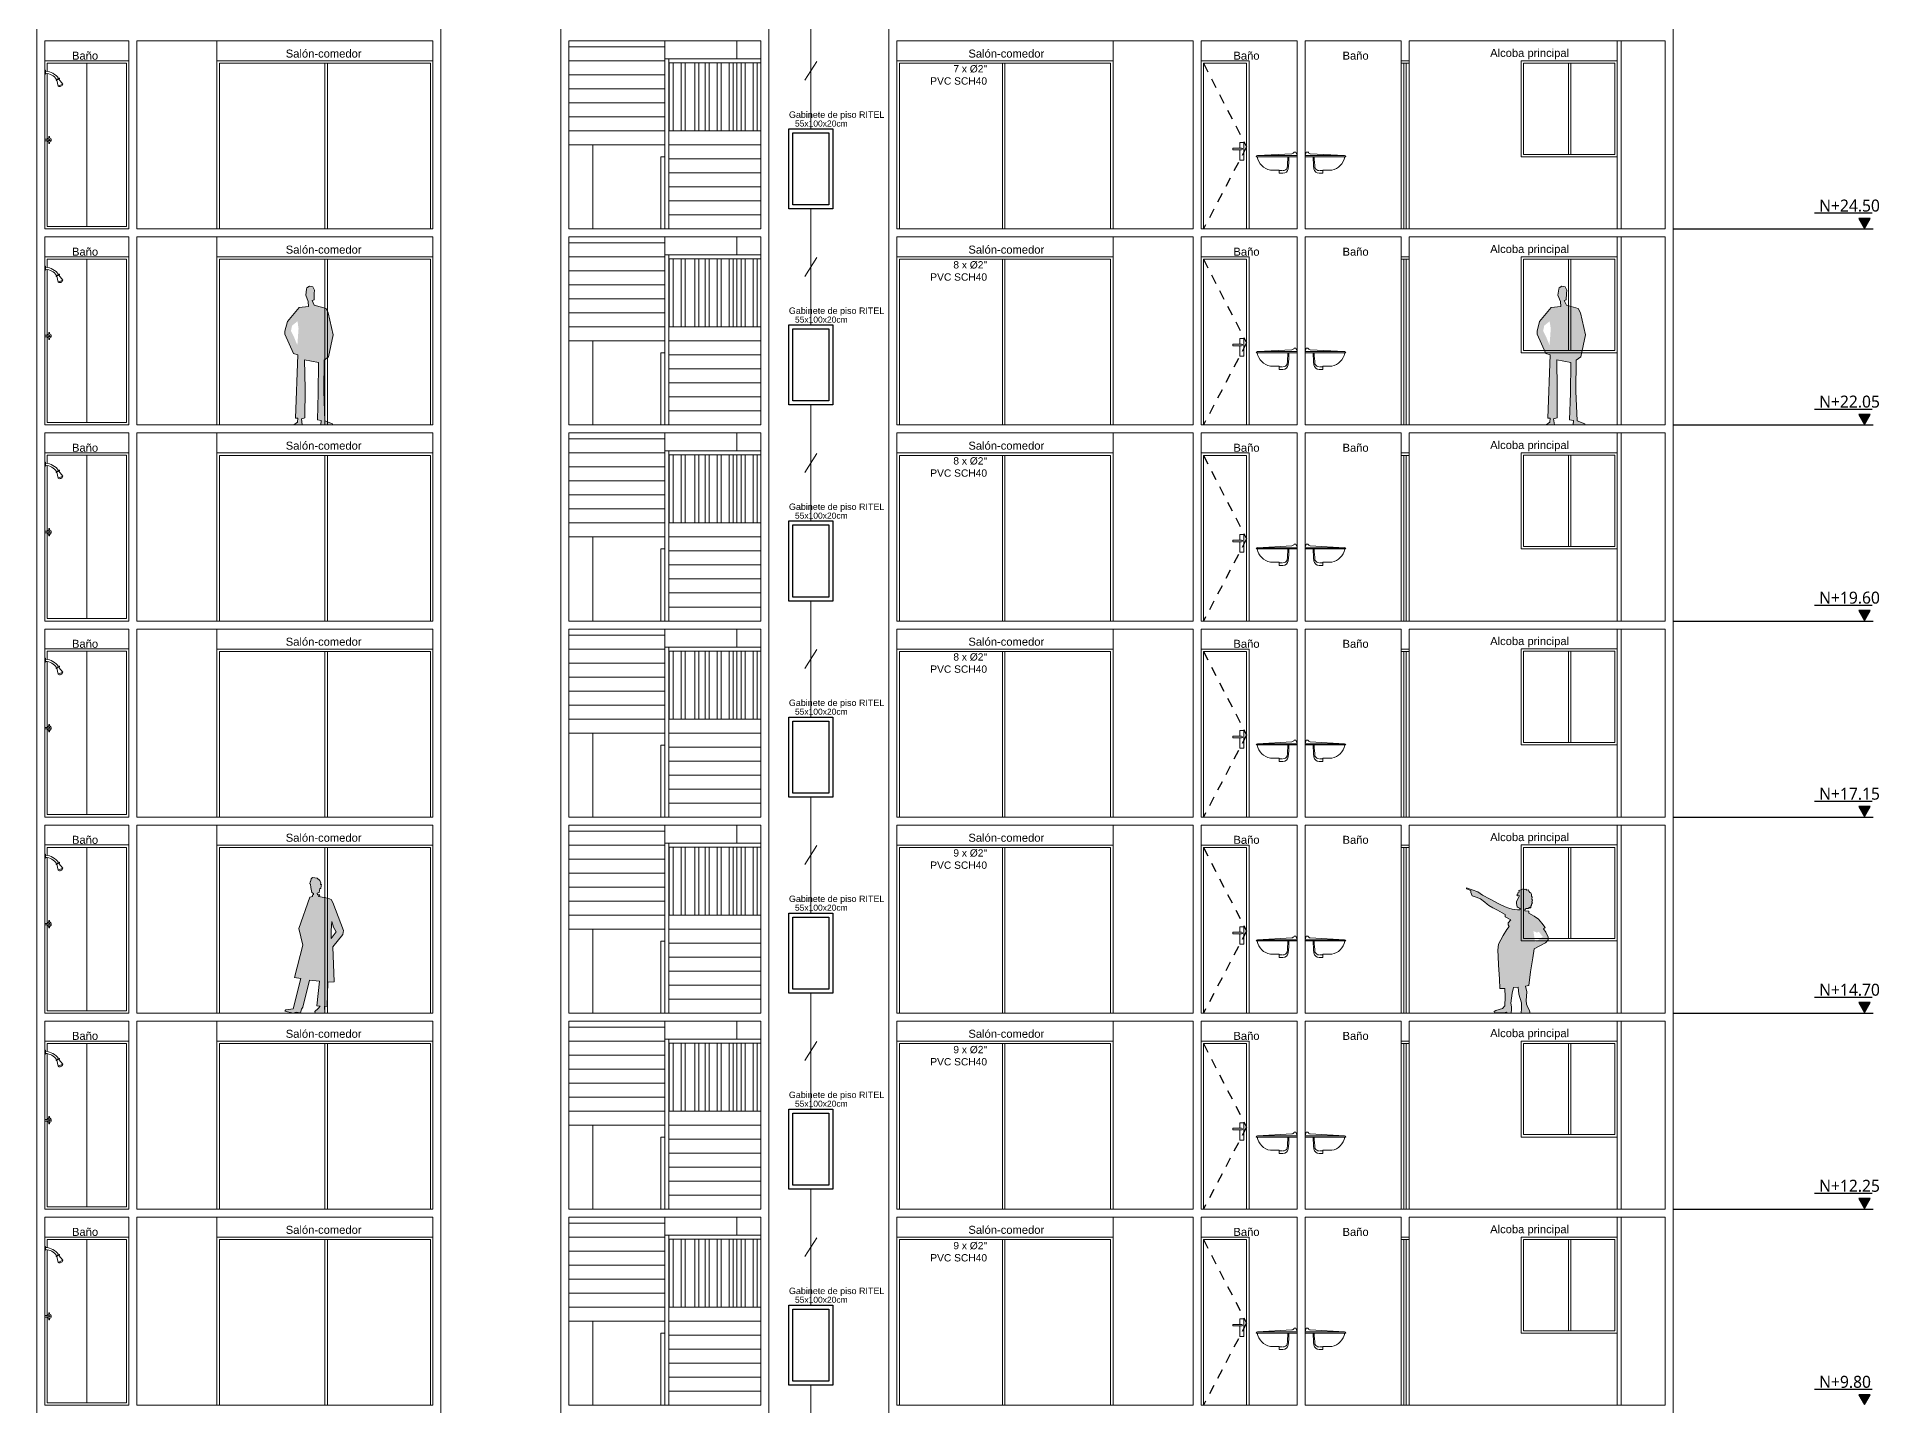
# Model space of a CAD drawing. Header units: metres. Extents: x 0 to 570, y -16 to 122.
# Drawn here: x 246.35 to 269.37, y 7.98 to 25.08 of the extents above; entities that cross this region are included whole.
import ezdxf

# ---------------------------------------------------------------- set-up
doc = ezdxf.new("R2010")
doc.units = ezdxf.units.M
doc.linetypes.add('ACAD_ISO02W100', pattern=[15, 12, -3])
for name, color, linetype, lineweight in [('ARQ-HATCH', 7, 'Continuous', 9), ('PRIMER PLANO', 252, 'Continuous', 9), ('PUERTAS Y VENTANAS EN FACHADA', 252, 'Continuous', 9), ('RITEL RED INTERNA', 1, 'Continuous', 13), ('SEGUNDO PLANO', 252, 'Continuous', 9), ('TERCER PLANO', 251, 'Continuous', 9)]:
    doc.layers.add(name, color=color, linetype=linetype, lineweight=lineweight)
for name, color, linetype in [('ARQ-PROYECCIONES', 252, 'ACAD_ISO02W100'), ('ARQ-TEXTO', 7, 'Continuous'), ('RITEL GABINETES', 30, 'Continuous')]:
    doc.layers.add(name, color=color, linetype=linetype)
doc.styles.add('diseño', font='segoeuil.ttf')
doc.styles.get("Standard").update_dxf_attribs({"font": 'arial.ttf'})

# ---------------------------------------------------------------- blocks, each defined once
blk = doc.blocks.new('medio pasamanos')
at = {"layer": 'TERCER PLANO', "linetype": 'ByBlock'}
for p, q in [((202.591, 25.651), (201.441, 25.651)), ((202.591, 25.601), (201.441, 25.601)), ((201.445, 25.601), (201.445, 24.751)), ((201.495, 25.601), (201.495, 24.751)), ((201.495, 25.601), (201.495, 24.751)), ((201.595, 25.601), (201.595, 24.751)), ((201.595, 25.601), (201.595, 24.751)), ((201.645, 25.601), (201.645, 24.751)), ((201.645, 25.601), (201.645, 24.751)), ((201.765, 25.601), (201.765, 24.751)), ((201.815, 25.601), (201.815, 24.751)), ((201.895, 25.601), (201.895, 24.751)), ((201.945, 25.601), (201.945, 24.751)), ((202.045, 25.601), (202.045, 24.751)), ((202.095, 25.601), (202.095, 24.751)), ((202.195, 25.601), (202.195, 24.751)), ((202.245, 25.601), (202.245, 24.751)), ((202.345, 25.601), (202.345, 24.751)), ((202.395, 25.601), (202.395, 24.751)), ((202.495, 25.601), (202.495, 24.751)), ((202.545, 25.601), (202.545, 24.751))]:
    blk.add_line(p, q, dxfattribs=at)
blk = doc.blocks.new('lavamanos alzado')
at = {"layer": 'PRIMER PLANO'}
for p, q in [((179.801, 11.135), (179.814, 11.175)), ((180.295, 11.13), (179.801, 11.13)), ((179.801, 11.115), (180.312, 11.115)), ((179.814, 11.175), (179.838, 11.175)), ((179.867, 11.154), (180.295, 11.13)), ((179.979, 10.909), (180.023, 10.909)), ((179.985, 10.942), (180.016, 10.942)), ((180.023, 10.949), (180.133, 10.949)), ((180.023, 10.909), (180.023, 10.949))]:
    blk.add_line(p, q, dxfattribs=at)
for centre, radius, start, end in [((179.87, 11.189), 0.0351, 202.9474, 264.0532), ((181.702, 11.143), 1.8, 180.911, 185.6488), ((181.173, 11.127), 1.257, 180.5697, 186.941), ((180.099, 11.147), 0.201, 279.9809, 350.7953), ((180.292, 11.11), 0.0209, 14.2376, 83.0687), ((179.978, 10.977), 0.0679, 189.2426, 270.4454), ((179.975, 10.996), 0.0536, 202.1657, 273.7914)]:
    blk.add_arc(centre, radius, start, end, dxfattribs=at)
blk = doc.blocks.new('puerta baño')
at = {"layer": 'ARQ-PROYECCIONES', "ltscale": 0.01, "elevation": -0.07}
blk.add_lwpolyline([(178.67, 19.113), (179.21, 18.068), (178.67, 17.043)], dxfattribs=at)
at = {"layer": 'PUERTAS Y VENTANAS EN FACHADA', "linetype": 'ByBlock', "elevation": -0.07}
for points in [[(179.24, 17.043), (179.24, 19.143), (178.64, 19.143), (178.64, 17.043)], [(179.21, 17.043), (179.21, 19.113), (178.67, 19.113), (178.67, 17.043)], [(179.177, 17.903), (179.177, 18.123), (179.127, 18.123), (179.127, 18.053)], [(179.127, 18.033), (179.127, 17.903), (179.177, 17.903)]]:
    blk.add_lwpolyline(points, dxfattribs=at)
blk.add_lwpolyline([(179.147, 18.053), (179.037, 18.053), (179.037, 18.033), (179.147, 18.033, 1), (179.147, 18.053)], format="xyb", dxfattribs=at)
blk = doc.blocks.new('VENTANAS HABITACIONES ALZADO')
at = {"layer": 'PUERTAS Y VENTANAS EN FACHADA'}
for p, q in [((153.567, 29.086), (153.567, 27.946)), ((153.597, 27.946), (153.597, 29.086))]:
    blk.add_line(p, q, dxfattribs=at)
at = {"layer": 'PUERTAS Y VENTANAS EN FACHADA', "linetype": 'ByBlock'}
blk.add_line((154.188, 27.916), (152.988, 27.916), dxfattribs=at)
at = {"layer": 'PUERTAS Y VENTANAS EN FACHADA'}
for points in [[(152.988, 29.116), (154.188, 29.116)], [(152.988, 27.916), (152.988, 29.116)], [(153.018, 29.086), (154.158, 29.086)], [(153.018, 29.086), (153.018, 27.946)], [(154.158, 29.086), (154.158, 27.946)], [(154.188, 29.116), (154.188, 27.916)], [(154.188, 27.916), (152.988, 27.916)], [(154.158, 27.946), (153.018, 27.946)]]:
    blk.add_lwpolyline(points, dxfattribs=at)
blk = doc.blocks.new('ventanal completo')
at = {"layer": 'PUERTAS Y VENTANAS EN FACHADA'}
for p, q in [((188.107, 17.773), (190.807, 17.773)), ((189.457, 17.743), (189.457, 15.673)), ((189.487, 15.673), (189.487, 17.743))]:
    blk.add_line(p, q, dxfattribs=at)
for points in [[(188.137, 15.673), (188.137, 17.743), (190.777, 17.743), (190.777, 15.673)], [(189.487, 15.673), (189.457, 15.673)]]:
    blk.add_lwpolyline(points, dxfattribs=at)
blk = doc.blocks.new('puerta en cortesasa')
at = {"layer": 'PRIMER PLANO'}
for points in [[(192.091, 25.571), (192.091, 25.541), (192.191, 25.541), (192.191, 25.571)], [(192.126, 25.541), (192.126, 23.471)], [(192.156, 25.541), (192.156, 23.471)]]:
    blk.add_lwpolyline(points, dxfattribs=at)
at = {"layer": 'SEGUNDO PLANO'}
for points in [[(192.091, 25.541), (192.091, 23.471)], [(192.191, 25.541), (192.191, 23.471)]]:
    blk.add_lwpolyline(points, dxfattribs=at)
blk = doc.blocks.new('ducha')
at = {"layer": 'PRIMER PLANO', "linetype": 'ByBlock'}
for p, q in [((312.201, 158.912), (312.211, 158.912)), ((312.201, 158.863), (312.201, 158.912)), ((311.988, 158.738), (312.036, 158.798)), ((312.044, 158.712), (311.988, 158.738)), ((312.027, 158.802), (312.068, 158.783)), ((312.031, 158.811), (312.072, 158.792)), ((312.059, 158.787), (312.044, 158.712)), ((312.201, 158.863), (312.211, 158.863)), ((312.161, 158.083), (312.151, 158.083)), ((312.151, 158.063), (312.151, 158.083)), ((312.151, 158.012), (312.151, 157.993)), ((312.161, 157.993), (312.151, 157.993)), ((312.161, 158.063), (312.161, 158.083)), ((312.161, 158.012), (312.161, 157.993)), ((312.18, 158.048), (312.211, 158.048)), ((312.18, 158.028), (312.211, 158.028))]:
    blk.add_line(p, q, dxfattribs=at)
for radius in [0.026, 0.01]:
    blk.add_circle((312.156, 158.038), radius, dxfattribs=at)
for centre, radius, start, end in [((312.216, 158.686), 0.214, 94.1758, 145.6108), ((312.025, 158.743), 0.0375, 188.871, 301.7753), ((312.286, 158.683), 0.286, 153.3163, 155.3231), ((312.214, 158.687), 0.186, 93.9088, 144.0367), ((312.286, 158.683), 0.241, 152.9407, 155.3231)]:
    blk.add_arc(centre, radius, start, end, dxfattribs=at)
at = {"layer": 'PUERTAS Y VENTANAS EN FACHADA'}
for points in [[(311.161, 159.028), (312.211, 159.028)], [(311.191, 158.998), (312.181, 158.998)], [(311.191, 158.998), (311.191, 156.957)], [(311.686, 158.998), (311.686, 156.957)], [(312.181, 158.998), (312.181, 158.897)], [(312.181, 158.87), (312.181, 156.957)], [(311.191, 156.957), (312.181, 156.957)]]:
    blk.add_lwpolyline(points, dxfattribs=at)
blk = doc.blocks.new('gabinete')
at = {"layer": 'RITEL GABINETES'}
for points in [[(151.12, 70.716), (151.67, 70.716), (151.67, 69.716), (151.12, 69.716)], [(151.17, 70.666), (151.62, 70.666), (151.62, 69.766), (151.17, 69.766)]]:
    blk.add_lwpolyline(points, close=True, dxfattribs=at)
at = {"layer": 'ARQ-TEXTO', "insert": (151.856, 70.821), "char_height": 0.0758, "attachment_point": 3}
blk.add_mtext_dynamic_manual_height_columns('\\A1;55x100x20cm', width=0.73495, gutter_width=7.742, heights=[0], dxfattribs=at)

msp = doc.modelspace()

# ---------------------------------------------------------------- hatches: boundary and pattern name
at = {"layer": 'ARQ-HATCH'}
h = msp.add_hatch(color=256, dxfattribs=at)
h.dxf.hatch_style = 1
h.paths.add_polyline_path([(249.99, 21.635), (249.962, 21.687), (249.816, 21.729), (249.788, 21.788), (249.813, 21.798), (249.816, 21.874), (249.819, 21.916), (249.799, 21.958), (249.757, 21.968), (249.723, 21.947), (249.719, 21.93), (249.708, 21.855), (249.74, 21.777), (249.743, 21.714), (249.625, 21.701), (249.479, 21.524), (249.448, 21.406), (249.448, 21.368), (249.556, 21.125), (249.611, 21.108), (249.582, 20.317), (249.611, 20.317), (249.606, 20.269), (249.562, 20.235), (249.665, 20.235), (249.655, 20.308), (249.699, 20.322), (249.701, 20.684), (249.694, 21.047), (249.868, 21.014), (249.865, 20.629), (249.855, 20.298), (249.903, 20.288), (249.899, 20.233), (250.049, 20.235), (250.045, 20.247), (249.947, 20.283), (249.934, 20.657), (249.937, 21.042), (249.993, 21.083), (250.052, 21.361)])
h.paths.add_polyline_path([(249.619, 21.437), (249.604, 21.229), (249.563, 21.33), (249.524, 21.409), (249.538, 21.475), (249.606, 21.529)], flags=16)
h = msp.add_hatch(color=256, dxfattribs=at)
h.dxf.hatch_style = 1
h.paths.add_polyline_path([(265.64, 21.635), (265.612, 21.687), (265.466, 21.729), (265.438, 21.788), (265.462, 21.798), (265.466, 21.874), (265.469, 21.916), (265.449, 21.958), (265.407, 21.968), (265.373, 21.947), (265.369, 21.93), (265.358, 21.855), (265.39, 21.777), (265.393, 21.714), (265.275, 21.701), (265.129, 21.524), (265.098, 21.406), (265.098, 21.368), (265.206, 21.125), (265.261, 21.108), (265.232, 20.317), (265.261, 20.317), (265.256, 20.269), (265.212, 20.235), (265.315, 20.235), (265.305, 20.308), (265.349, 20.322), (265.351, 20.684), (265.344, 21.047), (265.518, 21.014), (265.515, 20.629), (265.504, 20.298), (265.553, 20.288), (265.549, 20.233), (265.699, 20.235), (265.695, 20.247), (265.597, 20.283), (265.584, 20.657), (265.587, 21.042), (265.643, 21.083), (265.702, 21.361)])
h.paths.add_polyline_path([(265.269, 21.437), (265.254, 21.229), (265.213, 21.33), (265.174, 21.409), (265.188, 21.475), (265.255, 21.529)], flags=16)
h = msp.add_hatch(color=256, dxfattribs=at)
h.dxf.hatch_style = 1
h.paths.add_polyline_path([(249.568, 13.329), (249.646, 13.314), (249.551, 12.938), (249.459, 12.925), (249.448, 12.906), (249.553, 12.883), (249.59, 12.895), (249.643, 12.887), (249.654, 12.932), (249.673, 12.958), (249.755, 13.295), (249.879, 13.28), (249.849, 12.973), (249.89, 12.969), (249.864, 12.939), (249.822, 12.902), (249.826, 12.884), (249.923, 12.884), (249.946, 12.884), (249.942, 12.969), (249.976, 12.966), (249.983, 13.269), (250.062, 13.273), (250.047, 13.71), (250.174, 13.864), (250.182, 13.916), (250.047, 14.264), (250.025, 14.302), (249.984, 14.318), (249.869, 14.341), (249.883, 14.361), (249.856, 14.361), (249.853, 14.38), (249.876, 14.39), (249.886, 14.442), (249.899, 14.442), (249.902, 14.472), (249.905, 14.488), (249.892, 14.488), (249.896, 14.511), (249.886, 14.541), (249.85, 14.57), (249.794, 14.576), (249.786, 14.569), (249.778, 14.56), (249.77, 14.524), (249.763, 14.524), (249.76, 14.498), (249.767, 14.494), (249.774, 14.454), (249.785, 14.39), (249.806, 14.379), (249.804, 14.363), (249.795, 14.357), (249.794, 14.34), (249.758, 14.331), (249.624, 13.939), (249.673, 13.733)])
h.paths.add_polyline_path([(250.028, 13.814), (250.025, 13.915), (250.036, 14.027), (250.055, 13.956), (250.088, 13.9)], flags=16)
h = msp.add_hatch(color=256, dxfattribs=at)
h.dxf.hatch_style = 1
h.paths.add_polyline_path([(265.047, 13.574), (265.06, 13.684), (265.203, 13.763), (265.238, 13.798), (265.236, 13.832), (265.209, 13.894), (265.179, 13.934), (265.2, 13.951), (265.157, 14.008), (265.117, 14.057), (265.06, 14.096), (264.994, 14.131), (264.994, 14.158), (264.946, 14.162), (264.946, 14.174), (264.952, 14.188), (264.961, 14.189), (264.99, 14.19), (264.995, 14.203), (265.006, 14.208), (265.002, 14.194), (265.018, 14.2), (265.02, 14.218), (265.03, 14.231), (265.028, 14.243), (265.041, 14.261), (265.034, 14.275), (265.042, 14.293), (265.033, 14.307), (265.038, 14.33), (265.029, 14.343), (265.029, 14.366), (265.027, 14.363), (265.022, 14.386), (265.006, 14.39), (264.996, 14.405), (264.992, 14.423), (264.969, 14.419), (264.958, 14.433), (264.943, 14.427), (264.927, 14.435), (264.894, 14.422), (264.868, 14.415), (264.876, 14.393), (264.858, 14.386), (264.859, 14.37), (264.845, 14.359), (264.854, 14.347), (264.874, 14.354), (264.873, 14.339), (264.842, 14.278), (264.841, 14.251), (264.851, 14.21), (264.861, 14.201), (264.879, 14.196), (264.887, 14.186), (264.884, 14.172), (264.87, 14.175), (264.852, 14.172), (264.787, 14.182), (264.743, 14.196), (264.7, 14.213), (264.622, 14.247), (264.513, 14.306), (264.417, 14.355), (264.356, 14.4), (264.286, 14.425), (264.216, 14.448), (264.214, 14.436), (264.272, 14.416), (264.272, 14.391), (264.286, 14.348), (264.338, 14.333), (264.392, 14.312), (264.443, 14.271), (264.476, 14.244), (264.496, 14.227), (264.543, 14.2), (264.604, 14.168), (264.66, 14.135), (264.701, 14.114), (264.698, 14.085), (264.768, 14.049), (264.737, 14.009), (264.735, 13.986), (264.748, 13.966), (264.721, 13.928), (264.674, 13.851), (264.616, 13.745), (264.608, 13.671), (264.612, 13.592), (264.616, 13.486), (264.63, 13.306), (264.634, 13.189), (264.697, 13.189), (264.701, 13.087), (264.695, 12.973), (264.665, 12.942), (264.581, 12.916), (264.561, 12.904), (264.565, 12.887), (264.681, 12.885), (264.713, 12.895), (264.728, 12.884), (264.769, 12.884), (264.779, 12.912), (264.777, 12.962), (264.772, 13.008), (264.788, 13.131), (264.805, 13.202), (264.862, 13.206), (264.871, 13.118), (264.902, 13.012), (264.902, 12.929), (264.899, 12.895), (264.9, 12.883), (265.008, 12.883), (265.007, 12.899), (265, 12.925), (264.983, 12.953), (264.965, 12.995), (264.963, 13.042), (264.97, 13.15), (264.953, 13.22), (264.997, 13.228), (265.016, 13.399)])
h.paths.add_polyline_path([(265.072, 13.77), (265.052, 13.909), (265.095, 13.889), (265.121, 13.899), (265.169, 13.836)], flags=16)
at = {"layer": 'ARQ-TEXTO', "ltscale": 0.5}
h = msp.add_hatch(color=256, dxfattribs=at)
h.dxf.hatch_style = 1
h.paths.add_polyline_path([(269.191, 22.69), (269.262, 22.814), (269.119, 22.814)])
h = msp.add_hatch(color=256, dxfattribs=at)
h.dxf.hatch_style = 1
h.paths.add_polyline_path([(269.191, 20.24), (269.262, 20.364), (269.119, 20.364)])
h = msp.add_hatch(color=256, dxfattribs=at)
h.dxf.hatch_style = 1
h.paths.add_polyline_path([(269.191, 17.79), (269.262, 17.914), (269.119, 17.914)])
h = msp.add_hatch(color=256, dxfattribs=at)
h.dxf.hatch_style = 1
h.paths.add_polyline_path([(269.191, 15.34), (269.262, 15.464), (269.119, 15.464)])
h = msp.add_hatch(color=256, dxfattribs=at)
h.dxf.hatch_style = 1
h.paths.add_polyline_path([(269.191, 12.89), (269.262, 13.014), (269.119, 13.014)])
h = msp.add_hatch(color=256, dxfattribs=at)
h.dxf.hatch_style = 1
h.paths.add_polyline_path([(269.191, 10.44), (269.262, 10.564), (269.119, 10.564)])
h = msp.add_hatch(color=256, dxfattribs=at)
h.dxf.hatch_style = 1
h.paths.add_polyline_path([(269.191, 7.99), (269.262, 8.114), (269.119, 8.114)])

# ---------------------------------------------------------------- linework, layer by layer
for p, q in [((269.287, 22.878), (268.564, 22.878)), ((266.798, 22.683), (269.298, 22.683)), ((269.287, 20.428), (268.564, 20.428)), ((266.798, 20.233), (269.298, 20.233)), ((269.287, 17.978), (268.564, 17.978)), ((266.798, 17.783), (269.298, 17.783)), ((269.287, 15.528), (268.564, 15.528)), ((266.798, 15.333), (269.298, 15.333)), ((269.287, 13.078), (268.564, 13.078)), ((266.798, 12.883), (269.298, 12.883)), ((269.287, 10.628), (268.564, 10.628)), ((266.798, 10.433), (269.298, 10.433)), ((269.287, 8.178), (268.564, 8.178))]:
    msp.add_line(p, q, dxfattribs=at)
for points in [[(269.191, 22.69), (269.262, 22.814), (269.119, 22.814)], [(269.191, 20.24), (269.262, 20.364), (269.119, 20.364)], [(269.191, 17.79), (269.262, 17.914), (269.119, 17.914)], [(269.191, 15.34), (269.262, 15.464), (269.119, 15.464)], [(269.191, 12.89), (269.262, 13.014), (269.119, 13.014)], [(269.191, 10.44), (269.262, 10.564), (269.119, 10.564)], [(269.191, 7.99), (269.262, 8.114), (269.119, 8.114)]]:
    msp.add_lwpolyline(points, close=True, dxfattribs=at)
at = {"layer": 'PRIMER PLANO'}
for points in [[(266.698, -1.817), (266.798, -1.817), (266.798, 48.183), (266.698, 48.183), (266.698, 47.483), (257.098, 47.483), (257.098, 48.183), (255.398, 48.183)], [(246.348, 48.083), (246.348, -1.817), (246.448, -1.817), (246.448, 0.533), (247.498, 0.533), (247.498, -1.817), (247.598, -1.817), (247.598, 0.533), (251.298, 0.533), (251.298, -1.817), (251.398, -1.817), (251.398, 48.083)], [(252.898, 48.083), (252.898, -1.817), (252.998, -1.817), (252.998, 0.533), (255.398, 0.533), (255.398, -1.817), (255.498, -1.817), (255.498, -1.717), (255.498, 48.083)], [(256.998, 48.083), (256.998, -1.717), (256.998, -1.817), (257.098, -1.817), (257.098, 0.533), (260.798, 0.533), (260.798, -1.717), (260.798, -1.817), (260.898, -1.817), (260.898, 0.533), (262.098, 0.533), (262.098, 0.433), (262.098, 0.333), (262.098, -1.717), (262.098, -1.817), (262.198, -1.817), (262.198, 0.533), (263.398, 0.533), (263.398, 0.283), (263.498, 0.283), (263.498, 0.533), (266.698, 0.533), (266.698, -1.817), (266.798, -1.817)], [(266.698, 22.683), (266.698, 25.033), (263.498, 25.033), (263.498, 24.783), (263.398, 24.783), (263.398, 25.033), (262.198, 25.033), (262.198, 22.683), (266.698, 22.683)], [(266.098, 25.033), (266.098, 22.683)], [(266.148, 25.033), (266.148, 22.683)], [(266.698, 20.233), (266.698, 22.583), (263.498, 22.583), (263.498, 22.333), (263.398, 22.333), (263.398, 22.583), (262.198, 22.583), (262.198, 20.233), (266.698, 20.233)], [(266.098, 22.583), (266.098, 20.233)], [(266.148, 22.583), (266.148, 20.233)], [(266.698, 17.783), (266.698, 20.133), (263.498, 20.133), (263.498, 19.883), (263.398, 19.883), (263.398, 20.133), (262.198, 20.133), (262.198, 17.783), (266.698, 17.783)], [(266.098, 20.133), (266.098, 17.783)], [(266.148, 20.133), (266.148, 17.783)], [(266.698, 15.333), (266.698, 17.683), (263.498, 17.683), (263.498, 17.433), (263.398, 17.433), (263.398, 17.683), (262.198, 17.683), (262.198, 15.333), (266.698, 15.333)], [(266.098, 17.683), (266.098, 15.333)], [(266.148, 17.683), (266.148, 15.333)], [(266.698, 12.883), (266.698, 15.233), (263.498, 15.233), (263.498, 14.983), (263.398, 14.983), (263.398, 15.233), (262.198, 15.233), (262.198, 12.883), (266.698, 12.883)], [(266.098, 15.233), (266.098, 12.883)], [(266.148, 15.233), (266.148, 12.883)], [(266.698, 10.433), (266.698, 12.783), (263.498, 12.783), (263.498, 12.533), (263.398, 12.533), (263.398, 12.783), (262.198, 12.783), (262.198, 10.433), (266.698, 10.433)], [(266.098, 12.783), (266.098, 10.433)], [(266.148, 12.783), (266.148, 10.433)], [(266.698, 7.983), (266.698, 10.333), (263.498, 10.333), (263.498, 10.083), (263.398, 10.083), (263.398, 10.333), (262.198, 10.333), (262.198, 7.983), (266.698, 7.983)], [(266.098, 10.333), (266.098, 7.983)], [(266.148, 10.333), (266.148, 7.983)]]:
    msp.add_lwpolyline(points, dxfattribs=at)
for points in [[(247.498, 25.033), (246.448, 25.033), (246.448, 22.683), (247.498, 22.683)], [(251.298, 25.033), (247.598, 25.033), (247.598, 22.683), (251.298, 22.683)], [(252.998, 25.033), (255.398, 25.033), (255.398, 22.683), (252.998, 22.683)], [(260.798, 25.033), (257.098, 25.033), (257.098, 22.683), (260.798, 22.683)], [(262.098, 25.033), (260.898, 25.033), (260.898, 22.683), (262.098, 22.683)], [(247.498, 22.583), (246.448, 22.583), (246.448, 20.233), (247.498, 20.233)], [(251.298, 22.583), (247.598, 22.583), (247.598, 20.233), (251.298, 20.233)], [(252.998, 22.583), (255.398, 22.583), (255.398, 20.233), (252.998, 20.233)], [(260.798, 22.583), (257.098, 22.583), (257.098, 20.233), (260.798, 20.233)], [(262.098, 22.583), (260.898, 22.583), (260.898, 20.233), (262.098, 20.233)], [(249.757, 21.968), (249.799, 21.958), (249.819, 21.916), (249.816, 21.874), (249.813, 21.798), (249.788, 21.788), (249.816, 21.729), (249.962, 21.687), (249.99, 21.635), (250.052, 21.361), (249.993, 21.083), (249.937, 21.042), (249.934, 20.657), (249.947, 20.283), (250.045, 20.247), (250.049, 20.235), (249.899, 20.233), (249.903, 20.288), (249.855, 20.298), (249.865, 20.629), (249.868, 21.014), (249.694, 21.047), (249.701, 20.684), (249.699, 20.322), (249.655, 20.308), (249.665, 20.235), (249.562, 20.235), (249.606, 20.269), (249.611, 20.317), (249.582, 20.317), (249.611, 21.108), (249.556, 21.125), (249.448, 21.368), (249.448, 21.406), (249.479, 21.524), (249.625, 21.701), (249.743, 21.714), (249.74, 21.777), (249.708, 21.855), (249.719, 21.93), (249.723, 21.947)], [(265.407, 21.968), (265.449, 21.958), (265.469, 21.916), (265.466, 21.874), (265.462, 21.798), (265.438, 21.788), (265.466, 21.729), (265.612, 21.687), (265.64, 21.635), (265.702, 21.361), (265.643, 21.083), (265.587, 21.042), (265.584, 20.657), (265.597, 20.283), (265.695, 20.247), (265.699, 20.235), (265.549, 20.233), (265.553, 20.288), (265.504, 20.298), (265.515, 20.629), (265.518, 21.014), (265.344, 21.047), (265.351, 20.684), (265.349, 20.322), (265.305, 20.308), (265.315, 20.235), (265.212, 20.235), (265.256, 20.269), (265.261, 20.317), (265.232, 20.317), (265.261, 21.108), (265.206, 21.125), (265.098, 21.368), (265.098, 21.406), (265.129, 21.524), (265.275, 21.701), (265.393, 21.714), (265.39, 21.777), (265.358, 21.855), (265.369, 21.93), (265.373, 21.947)], [(247.498, 20.133), (246.448, 20.133), (246.448, 17.783), (247.498, 17.783)], [(251.298, 20.133), (247.598, 20.133), (247.598, 17.783), (251.298, 17.783)], [(252.998, 20.133), (255.398, 20.133), (255.398, 17.783), (252.998, 17.783)], [(260.798, 20.133), (257.098, 20.133), (257.098, 17.783), (260.798, 17.783)], [(262.098, 20.133), (260.898, 20.133), (260.898, 17.783), (262.098, 17.783)], [(247.498, 17.683), (246.448, 17.683), (246.448, 15.333), (247.498, 15.333)], [(251.298, 17.683), (247.598, 17.683), (247.598, 15.333), (251.298, 15.333)], [(252.998, 17.683), (255.398, 17.683), (255.398, 15.333), (252.998, 15.333)], [(260.798, 17.683), (257.098, 17.683), (257.098, 15.333), (260.798, 15.333)], [(262.098, 17.683), (260.898, 17.683), (260.898, 15.333), (262.098, 15.333)], [(247.498, 15.233), (246.448, 15.233), (246.448, 12.883), (247.498, 12.883)], [(251.298, 15.233), (247.598, 15.233), (247.598, 12.883), (251.298, 12.883)], [(252.998, 15.233), (255.398, 15.233), (255.398, 12.883), (252.998, 12.883)], [(260.798, 15.233), (257.098, 15.233), (257.098, 12.883), (260.798, 12.883)], [(262.098, 15.233), (260.898, 15.233), (260.898, 12.883), (262.098, 12.883)], [(249.89, 12.969), (249.849, 12.973), (249.879, 13.28), (249.755, 13.295), (249.673, 12.958), (249.654, 12.932), (249.643, 12.887), (249.59, 12.895), (249.553, 12.883), (249.448, 12.906), (249.459, 12.925), (249.551, 12.938), (249.646, 13.314), (249.568, 13.329), (249.673, 13.733), (249.624, 13.939), (249.758, 14.331), (249.794, 14.34), (249.795, 14.357), (249.804, 14.363), (249.806, 14.379), (249.785, 14.39), (249.774, 14.454), (249.767, 14.494), (249.76, 14.498), (249.763, 14.524), (249.77, 14.524), (249.778, 14.56), (249.786, 14.569), (249.794, 14.576), (249.85, 14.57), (249.886, 14.541), (249.896, 14.511), (249.892, 14.488), (249.905, 14.488), (249.902, 14.472), (249.899, 14.442), (249.886, 14.442), (249.876, 14.39), (249.853, 14.38), (249.856, 14.361), (249.883, 14.361), (249.869, 14.341), (249.984, 14.318), (250.025, 14.302), (250.047, 14.264), (250.182, 13.916), (250.174, 13.864), (250.047, 13.71), (250.062, 13.273), (249.983, 13.269), (249.976, 12.966), (249.942, 12.969), (249.946, 12.884), (249.923, 12.884), (249.826, 12.884), (249.822, 12.902), (249.864, 12.939)], [(264.874, 14.354), (264.873, 14.339), (264.842, 14.278), (264.841, 14.251), (264.851, 14.21), (264.861, 14.201), (264.879, 14.196), (264.887, 14.186), (264.884, 14.172), (264.87, 14.175), (264.852, 14.172), (264.787, 14.182), (264.743, 14.196), (264.7, 14.213), (264.622, 14.247), (264.513, 14.306), (264.417, 14.355), (264.356, 14.4), (264.286, 14.425), (264.216, 14.448), (264.214, 14.436), (264.272, 14.416), (264.272, 14.391), (264.286, 14.348), (264.338, 14.333), (264.392, 14.312), (264.443, 14.271), (264.476, 14.244), (264.496, 14.227), (264.543, 14.2), (264.604, 14.168), (264.66, 14.135), (264.701, 14.114), (264.698, 14.085), (264.768, 14.049), (264.737, 14.009), (264.735, 13.986), (264.748, 13.966), (264.721, 13.928), (264.674, 13.851), (264.616, 13.745), (264.608, 13.671), (264.612, 13.592), (264.616, 13.486), (264.63, 13.306), (264.634, 13.189), (264.697, 13.189), (264.701, 13.087), (264.695, 12.973), (264.665, 12.942), (264.581, 12.916), (264.561, 12.904), (264.565, 12.887), (264.681, 12.885), (264.713, 12.895), (264.728, 12.884), (264.769, 12.884), (264.779, 12.912), (264.777, 12.962), (264.772, 13.008), (264.788, 13.131), (264.805, 13.202), (264.862, 13.206), (264.871, 13.118), (264.902, 13.012), (264.902, 12.929), (264.899, 12.895), (264.9, 12.883), (265.008, 12.883), (265.007, 12.899), (265, 12.925), (264.983, 12.953), (264.965, 12.995), (264.963, 13.042), (264.97, 13.15), (264.953, 13.22), (264.997, 13.228), (265.016, 13.399), (265.047, 13.574), (265.06, 13.684), (265.203, 13.763), (265.238, 13.798), (265.236, 13.832), (265.209, 13.894), (265.179, 13.934), (265.2, 13.951), (265.157, 14.008), (265.117, 14.057), (265.06, 14.096), (264.994, 14.131), (264.994, 14.158), (264.946, 14.162), (264.946, 14.174), (264.952, 14.188), (264.961, 14.189), (264.99, 14.19), (264.995, 14.203), (265.006, 14.208), (265.002, 14.194), (265.018, 14.2), (265.02, 14.218), (265.03, 14.231), (265.028, 14.243), (265.041, 14.261), (265.034, 14.275), (265.042, 14.293), (265.033, 14.307), (265.038, 14.33), (265.029, 14.343), (265.029, 14.366), (265.027, 14.363), (265.022, 14.386), (265.006, 14.39), (264.996, 14.405), (264.992, 14.423), (264.969, 14.419), (264.958, 14.433), (264.943, 14.427), (264.927, 14.435), (264.894, 14.422), (264.868, 14.415), (264.876, 14.393), (264.858, 14.386), (264.859, 14.37), (264.845, 14.359), (264.854, 14.347), (264.874, 14.354)], [(250.055, 13.956), (250.088, 13.9), (250.028, 13.814), (250.025, 13.915), (250.036, 14.027)], [(247.498, 12.783), (246.448, 12.783), (246.448, 10.433), (247.498, 10.433)], [(251.298, 12.783), (247.598, 12.783), (247.598, 10.433), (251.298, 10.433)], [(252.998, 12.783), (255.398, 12.783), (255.398, 10.433), (252.998, 10.433)], [(260.798, 12.783), (257.098, 12.783), (257.098, 10.433), (260.798, 10.433)], [(262.098, 12.783), (260.898, 12.783), (260.898, 10.433), (262.098, 10.433)], [(247.498, 10.333), (246.448, 10.333), (246.448, 7.983), (247.498, 7.983)], [(251.298, 10.333), (247.598, 10.333), (247.598, 7.983), (251.298, 7.983)], [(252.998, 10.333), (255.398, 10.333), (255.398, 7.983), (252.998, 7.983)], [(260.798, 10.333), (257.098, 10.333), (257.098, 7.983), (260.798, 7.983)], [(262.098, 10.333), (260.898, 10.333), (260.898, 7.983), (262.098, 7.983)]]:
    msp.add_lwpolyline(points, close=True, dxfattribs=at)
at = {"layer": 'RITEL RED INTERNA'}
for p, q in [((256.096, 24.776), (255.947, 24.54)), ((256.096, 22.326), (255.947, 22.09)), ((256.096, 19.876), (255.947, 19.64)), ((256.096, 17.426), (255.947, 17.19)), ((256.096, 14.976), (255.947, 14.74)), ((256.096, 12.526), (255.947, 12.29)), ((256.096, 10.076), (255.947, 9.84))]:
    msp.add_line(p, q, dxfattribs=at)
for points in [[(256.022, 25.383), (256.022, 23.933)], [(256.022, 22.933), (256.022, 21.483)], [(256.022, 20.483), (256.022, 19.033)], [(256.022, 18.033), (256.022, 16.583)], [(256.022, 15.583), (256.022, 14.133)], [(256.022, 13.133), (256.022, 11.683)], [(256.022, 10.683), (256.022, 9.233)], [(256.022, 8.233), (256.022, 6.783)]]:
    msp.add_lwpolyline(points, dxfattribs=at)
at = {"layer": 'SEGUNDO PLANO'}
for points in [[(248.598, 25.033), (248.598, 22.683)], [(259.798, 25.033), (259.798, 22.683)], [(254.198, 22.683), (254.198, 23.583), (254.148, 23.583), (254.148, 22.683)], [(248.598, 22.583), (248.598, 20.233)], [(259.798, 22.583), (259.798, 20.233)], [(254.198, 20.233), (254.198, 21.133), (254.148, 21.133), (254.148, 20.233)], [(248.598, 20.133), (248.598, 17.783)], [(259.798, 20.133), (259.798, 17.783)], [(254.198, 17.783), (254.198, 18.683), (254.148, 18.683), (254.148, 17.783)], [(248.598, 17.683), (248.598, 15.333)], [(259.798, 17.683), (259.798, 15.333)], [(254.198, 15.333), (254.198, 16.233), (254.148, 16.233), (254.148, 15.333)], [(248.598, 15.233), (248.598, 12.883)], [(259.798, 15.233), (259.798, 12.883)], [(254.198, 12.883), (254.198, 13.783), (254.148, 13.783), (254.148, 12.883)], [(248.598, 12.783), (248.598, 10.433)], [(259.798, 12.783), (259.798, 10.433)], [(254.198, 10.433), (254.198, 11.333), (254.148, 11.333), (254.148, 10.433)], [(248.598, 10.333), (248.598, 7.983)], [(259.798, 10.333), (259.798, 7.983)], [(254.198, 7.983), (254.198, 8.883), (254.148, 8.883), (254.148, 7.983)]]:
    msp.add_lwpolyline(points, dxfattribs=at)
at = {"layer": 'TERCER PLANO'}
for points in [[(252.998, 24.958), (254.198, 24.958)], [(254.198, 22.683), (254.198, 25.033)], [(255.098, 25.033), (255.098, 24.808)], [(252.998, 24.783), (254.198, 24.783)], [(254.198, 23.908), (254.198, 24.808), (254.248, 24.808), (254.248, 22.683)], [(255.098, 24.758), (255.098, 23.908)], [(252.998, 24.608), (254.198, 24.608)], [(252.998, 24.433), (254.198, 24.433)], [(252.998, 24.258), (254.198, 24.258)], [(252.998, 24.083), (254.198, 24.083)], [(252.998, 23.908), (254.198, 23.908)], [(252.998, 23.733), (254.198, 23.733)], [(253.298, 23.733), (253.298, 22.683)], [(254.248, 23.908), (255.398, 23.908)], [(254.248, 23.733), (255.398, 23.733)], [(254.248, 23.558), (255.398, 23.558)], [(254.248, 23.383), (255.398, 23.383)], [(254.248, 23.208), (255.398, 23.208)], [(254.248, 23.033), (255.398, 23.033)], [(254.248, 22.858), (255.398, 22.858)], [(254.198, 20.233), (254.198, 22.583)], [(255.098, 22.583), (255.098, 22.358)], [(252.998, 22.508), (254.198, 22.508)], [(254.198, 21.458), (254.198, 22.358), (254.248, 22.358), (254.248, 20.233)], [(252.998, 22.333), (254.198, 22.333)], [(252.998, 22.158), (254.198, 22.158)], [(255.098, 22.308), (255.098, 21.458)], [(252.998, 21.983), (254.198, 21.983)], [(252.998, 21.808), (254.198, 21.808)], [(252.998, 21.633), (254.198, 21.633)], [(252.998, 21.458), (254.198, 21.458)], [(254.248, 21.458), (255.398, 21.458)], [(252.998, 21.283), (254.198, 21.283)], [(253.298, 21.283), (253.298, 20.233)], [(254.248, 21.283), (255.398, 21.283)], [(254.248, 21.108), (255.398, 21.108)], [(254.248, 20.933), (255.398, 20.933)], [(254.248, 20.758), (255.398, 20.758)], [(254.248, 20.583), (255.398, 20.583)], [(254.248, 20.408), (255.398, 20.408)], [(252.998, 20.058), (254.198, 20.058)], [(254.198, 17.783), (254.198, 20.133)], [(255.098, 20.133), (255.098, 19.908)], [(252.998, 19.883), (254.198, 19.883)], [(254.198, 19.008), (254.198, 19.908), (254.248, 19.908), (254.248, 17.783)], [(255.098, 19.858), (255.098, 19.008)], [(252.998, 19.708), (254.198, 19.708)], [(252.998, 19.533), (254.198, 19.533)], [(252.998, 19.358), (254.198, 19.358)], [(252.998, 19.183), (254.198, 19.183)], [(252.998, 19.008), (254.198, 19.008)], [(254.248, 19.008), (255.398, 19.008)], [(252.998, 18.833), (254.198, 18.833)], [(253.298, 18.833), (253.298, 17.783)], [(254.248, 18.833), (255.398, 18.833)], [(254.248, 18.658), (255.398, 18.658)], [(254.248, 18.483), (255.398, 18.483)], [(254.248, 18.308), (255.398, 18.308)], [(254.248, 18.133), (255.398, 18.133)], [(254.248, 17.958), (255.398, 17.958)], [(252.998, 17.608), (254.198, 17.608)], [(254.198, 15.333), (254.198, 17.683)], [(255.098, 17.683), (255.098, 17.458)], [(252.998, 17.433), (254.198, 17.433)], [(254.198, 16.558), (254.198, 17.458), (254.248, 17.458), (254.248, 15.333)], [(255.098, 17.408), (255.098, 16.558)], [(252.998, 17.258), (254.198, 17.258)], [(252.998, 17.083), (254.198, 17.083)], [(252.998, 16.908), (254.198, 16.908)], [(252.998, 16.733), (254.198, 16.733)], [(252.998, 16.558), (254.198, 16.558)], [(252.998, 16.383), (254.198, 16.383)], [(253.298, 16.383), (253.298, 15.333)], [(254.248, 16.558), (255.398, 16.558)], [(254.248, 16.383), (255.398, 16.383)], [(254.248, 16.208), (255.398, 16.208)], [(254.248, 16.033), (255.398, 16.033)], [(254.248, 15.858), (255.398, 15.858)], [(254.248, 15.683), (255.398, 15.683)], [(254.248, 15.508), (255.398, 15.508)], [(254.198, 12.883), (254.198, 15.233)], [(255.098, 15.233), (255.098, 15.008)], [(252.998, 15.158), (254.198, 15.158)], [(252.998, 14.983), (254.198, 14.983)], [(254.198, 14.108), (254.198, 15.008), (254.248, 15.008), (254.248, 12.883)], [(252.998, 14.808), (254.198, 14.808)], [(255.098, 14.958), (255.098, 14.108)], [(252.998, 14.633), (254.198, 14.633)], [(252.998, 14.458), (254.198, 14.458)], [(252.998, 14.283), (254.198, 14.283)], [(252.998, 14.108), (254.198, 14.108)], [(254.248, 14.108), (255.398, 14.108)], [(252.998, 13.933), (254.198, 13.933)], [(253.298, 13.933), (253.298, 12.883)], [(254.248, 13.933), (255.398, 13.933)], [(254.248, 13.758), (255.398, 13.758)], [(254.248, 13.583), (255.398, 13.583)], [(254.248, 13.408), (255.398, 13.408)], [(254.248, 13.233), (255.398, 13.233)], [(254.248, 13.058), (255.398, 13.058)], [(252.998, 12.708), (254.198, 12.708)], [(254.198, 10.433), (254.198, 12.783)], [(255.098, 12.783), (255.098, 12.558)], [(252.998, 12.533), (254.198, 12.533)], [(254.198, 11.658), (254.198, 12.558), (254.248, 12.558), (254.248, 10.433)], [(255.098, 12.508), (255.098, 11.658)], [(252.998, 12.358), (254.198, 12.358)], [(252.998, 12.183), (254.198, 12.183)], [(252.998, 12.008), (254.198, 12.008)], [(252.998, 11.833), (254.198, 11.833)], [(252.998, 11.658), (254.198, 11.658)], [(254.248, 11.658), (255.398, 11.658)], [(252.998, 11.483), (254.198, 11.483)], [(253.298, 11.483), (253.298, 10.433)], [(254.248, 11.483), (255.398, 11.483)], [(254.248, 11.308), (255.398, 11.308)], [(254.248, 11.133), (255.398, 11.133)], [(254.248, 10.958), (255.398, 10.958)], [(254.248, 10.783), (255.398, 10.783)], [(254.248, 10.608), (255.398, 10.608)], [(252.998, 10.258), (254.198, 10.258)], [(254.198, 7.983), (254.198, 10.333)], [(255.098, 10.333), (255.098, 10.108)], [(252.998, 10.083), (254.198, 10.083)], [(252.998, 9.908), (254.198, 9.908)], [(254.198, 9.208), (254.198, 10.108), (254.248, 10.108), (254.248, 7.983)], [(255.098, 10.058), (255.098, 9.208)], [(252.998, 9.733), (254.198, 9.733)], [(252.998, 9.558), (254.198, 9.558)], [(252.998, 9.383), (254.198, 9.383)], [(252.998, 9.208), (254.198, 9.208)], [(252.998, 9.033), (254.198, 9.033)], [(253.298, 9.033), (253.298, 7.983)], [(254.248, 9.208), (255.398, 9.208)], [(254.248, 9.033), (255.398, 9.033)], [(254.248, 8.858), (255.398, 8.858)], [(254.248, 8.683), (255.398, 8.683)], [(254.248, 8.508), (255.398, 8.508)], [(254.248, 8.333), (255.398, 8.333)], [(254.248, 8.158), (255.398, 8.158)]]:
    msp.add_lwpolyline(points, dxfattribs=at)

# ---------------------------------------------------------------- block references
at = {"layer": 'ARQ-PROYECCIONES'}
for p in [(60.492, 7.01), (60.492, 4.56), (60.492, 2.11), (60.492, -0.34), (60.492, -2.79), (60.492, -5.24), (60.492, -7.69)]:
    msp.add_blockref('ventanal completo', p, dxfattribs=at)
at = {"layer": 'ARQ-PROYECCIONES', "xscale": -1}
for p in [(447.905, 7.01), (447.905, 4.56), (447.905, 2.11), (447.905, -0.34), (447.905, -2.79), (447.905, -5.24), (447.905, -7.69)]:
    msp.add_blockref('ventanal completo', p, dxfattribs=at)
at = {"layer": 'PRIMER PLANO'}
for p in [(82.258, 5.64, 0.07), (82.258, 3.19, 0.07), (82.258, 0.74, 0.07), (82.258, -1.71, 0.07), (82.258, -4.16, 0.07), (82.258, -6.61, 0.07), (82.258, -9.06, 0.07)]:
    msp.add_blockref('puerta baño', p, dxfattribs=at)
at = {"layer": 'PRIMER PLANO', "xscale": -1}
for name, p in [('puerta en cortesasa', (455.589, -0.788)), ('VENTANAS HABITACIONES ALZADO', (419.086, -4.332)), ('puerta en cortesasa', (455.589, -3.238)), ('VENTANAS HABITACIONES ALZADO', (419.086, -6.782)), ('puerta en cortesasa', (455.589, -5.688)), ('VENTANAS HABITACIONES ALZADO', (419.086, -9.232)), ('puerta en cortesasa', (455.589, -8.138)), ('VENTANAS HABITACIONES ALZADO', (419.086, -11.682)), ('puerta en cortesasa', (455.589, -10.588)), ('VENTANAS HABITACIONES ALZADO', (419.086, -14.132)), ('puerta en cortesasa', (455.589, -13.038)), ('VENTANAS HABITACIONES ALZADO', (419.086, -16.582)), ('puerta en cortesasa', (455.589, -15.488)), ('VENTANAS HABITACIONES ALZADO', (419.086, -19.032))]:
    msp.add_blockref(name, p, dxfattribs=at)
at = {"layer": 'PUERTAS Y VENTANAS EN FACHADA', "xscale": -1}
for p in [(558.659, -134.244), (558.659, -136.694), (558.659, -139.144), (558.659, -141.594), (558.659, -144.044), (558.659, -146.494), (558.659, -148.944)]:
    msp.add_blockref('ducha', p, dxfattribs=at)
at = {"layer": 'RITEL RED INTERNA'}
for p in [(104.626, -46.783), (104.626, -49.233), (104.626, -51.683), (104.626, -54.133), (104.626, -56.583), (104.626, -59.033), (104.626, -61.483)]:
    msp.add_blockref('gabinete', p, dxfattribs=at)
at = {"layer": 'TERCER PLANO'}
for name, p in [('medio pasamanos', (52.807, -0.843)), ('lavamanos alzado', (82.397, 12.469)), ('medio pasamanos', (52.807, -3.293)), ('lavamanos alzado', (82.397, 10.019)), ('medio pasamanos', (52.807, -5.743)), ('lavamanos alzado', (82.397, 7.569)), ('medio pasamanos', (52.807, -8.193)), ('lavamanos alzado', (82.397, 5.119)), ('medio pasamanos', (52.807, -10.643)), ('lavamanos alzado', (82.397, 2.669)), ('medio pasamanos', (52.807, -13.093)), ('lavamanos alzado', (82.397, 0.219)), ('medio pasamanos', (52.807, -15.543)), ('lavamanos alzado', (82.397, -2.231))]:
    msp.add_blockref(name, p, dxfattribs=at)
at = {"layer": 'TERCER PLANO', "xscale": -1}
for p in [(441.899, 12.469), (441.899, 10.019), (441.899, 7.569), (441.899, 5.119), (441.899, 2.669), (441.899, 0.219), (441.899, -2.231)]:
    msp.add_blockref('lavamanos alzado', p, dxfattribs=at)

# ---------------------------------------------------------------- texts
at = {"layer": 'ARQ-TEXTO'}
for s, width, gutter_width, insert, char_height, attachment_point in [('Baño', 2.45839, 12.5, (247.114, 24.797), 0.1, 9), ('Salón-comedor', 2.45839, 12.5, (249.459, 24.823), 0.1, 7), ('Salón-comedor', 2.45839, 12.5, (258.938, 24.823), 0.1, 9), ('Baño', 2.45839, 12.5, (261.303, 24.797), 0.1, 7), ('Baño', 2.45839, 12.5, (262.993, 24.797), 0.1, 9), ('Alcoba principal', 2.45839, 12.5, (265.498, 24.802), 0.1, 9), ('\\A1;7 x Ø2" \\PPVC SCH40', 2.11243, 7.619, (258.224, 24.73), 0.09143, 3), ('Gabinete de piso RITEL', 2.45839, 12.5, (255.748, 24.047), 0.08, 7), ('Baño', 2.45839, 12.5, (247.114, 22.347), 0.1, 9), ('Salón-comedor', 2.45839, 12.5, (249.459, 22.373), 0.1, 7), ('Salón-comedor', 2.45839, 12.5, (258.938, 22.373), 0.1, 9), ('Baño', 2.45839, 12.5, (261.303, 22.347), 0.1, 7), ('Baño', 2.45839, 12.5, (262.993, 22.347), 0.1, 9), ('Alcoba principal', 2.45839, 12.5, (265.498, 22.352), 0.1, 9), ('\\A1;8 x Ø2" \\PPVC SCH40', 2.11243, 7.619, (258.224, 22.28), 0.09143, 3), ('Gabinete de piso RITEL', 2.45839, 12.5, (255.747, 21.597), 0.08, 7), ('Alcoba principal', 2.45839, 12.5, (265.498, 19.902), 0.1, 9), ('Baño', 2.45839, 12.5, (247.114, 19.897), 0.1, 9), ('Salón-comedor', 2.45839, 12.5, (249.459, 19.923), 0.1, 7), ('\\A1;8 x Ø2" \\PPVC SCH40', 2.11243, 7.619, (258.224, 19.83), 0.09143, 3), ('Salón-comedor', 2.45839, 12.5, (258.938, 19.923), 0.1, 9), ('Baño', 2.45839, 12.5, (261.303, 19.897), 0.1, 7), ('Baño', 2.45839, 12.5, (262.993, 19.897), 0.1, 9), ('Gabinete de piso RITEL', 2.45839, 12.5, (255.748, 19.147), 0.08, 7), ('Baño', 2.45839, 12.5, (247.114, 17.447), 0.1, 9), ('Salón-comedor', 2.45839, 12.5, (249.459, 17.473), 0.1, 7), ('Salón-comedor', 2.45839, 12.5, (258.938, 17.473), 0.1, 9), ('Baño', 2.45839, 12.5, (261.303, 17.447), 0.1, 7), ('Baño', 2.45839, 12.5, (262.993, 17.447), 0.1, 9), ('Alcoba principal', 2.45839, 12.5, (265.498, 17.452), 0.1, 9), ('\\A1;8 x Ø2" \\PPVC SCH40', 2.11243, 7.619, (258.224, 17.38), 0.09143, 3), ('Gabinete de piso RITEL', 2.45839, 12.5, (255.747, 16.697), 0.08, 7), ('Baño', 2.45839, 12.5, (247.114, 14.997), 0.1, 9), ('Salón-comedor', 2.45839, 12.5, (249.459, 15.023), 0.1, 7), ('Salón-comedor', 2.45839, 12.5, (258.938, 15.023), 0.1, 9), ('Baño', 2.45839, 12.5, (261.303, 14.997), 0.1, 7), ('Baño', 2.45839, 12.5, (262.993, 14.997), 0.1, 9), ('Alcoba principal', 2.45839, 12.5, (265.498, 15.002), 0.1, 9), ('\\A1;9 x Ø2" \\PPVC SCH40', 2.11243, 7.619, (258.224, 14.93), 0.09143, 3), ('Gabinete de piso RITEL', 2.45839, 12.5, (255.748, 14.247), 0.08, 7), ('Salón-comedor', 2.45839, 12.5, (249.459, 12.573), 0.1, 7), ('Salón-comedor', 2.45839, 12.5, (258.938, 12.573), 0.1, 9), ('Alcoba principal', 2.45839, 12.5, (265.498, 12.552), 0.1, 9), ('Baño', 2.45839, 12.5, (247.114, 12.547), 0.1, 9), ('\\A1;9 x Ø2" \\PPVC SCH40', 2.11243, 7.619, (258.224, 12.473), 0.09143, 3), ('Baño', 2.45839, 12.5, (261.303, 12.547), 0.1, 7), ('Baño', 2.45839, 12.5, (262.993, 12.547), 0.1, 9), ('Gabinete de piso RITEL', 2.45839, 12.5, (255.747, 11.797), 0.08, 7), ('Baño', 2.45839, 12.5, (247.114, 10.097), 0.1, 9), ('Salón-comedor', 2.45839, 12.5, (249.459, 10.123), 0.1, 7), ('Salón-comedor', 2.45839, 12.5, (258.938, 10.123), 0.1, 9), ('Baño', 2.45839, 12.5, (261.303, 10.097), 0.1, 7), ('Baño', 2.45839, 12.5, (262.993, 10.097), 0.1, 9), ('Alcoba principal', 2.45839, 12.5, (265.498, 10.102), 0.1, 9), ('\\A1;9 x Ø2" \\PPVC SCH40', 2.11243, 7.619, (258.224, 10.023), 0.09143, 3), ('Gabinete de piso RITEL', 2.45839, 12.5, (255.748, 9.347), 0.08, 7)]:
    msp.add_mtext_dynamic_manual_height_columns(s, width=width, gutter_width=gutter_width, heights=[0], dxfattribs=dict(at, insert=insert, char_height=char_height, attachment_point=attachment_point))
at = {"layer": 'ARQ-TEXTO', "char_height": 0.15, "width": 0.55648, "attachment_point": 1, "style": 'diseño'}
for s, insert in [('N+24.50', (268.623, 23.05)), ('N+22.05', (268.623, 20.6)), ('N+19.60', (268.623, 18.15)), ('N+17.15', (268.623, 15.7)), ('N+14.70', (268.623, 13.25)), ('N+12.25', (268.623, 10.8)), ('N+9.80', (268.623, 8.35))]:
    msp.add_mtext(s, dxfattribs=dict(at, insert=insert))

doc.saveas('drawing.dxf')
